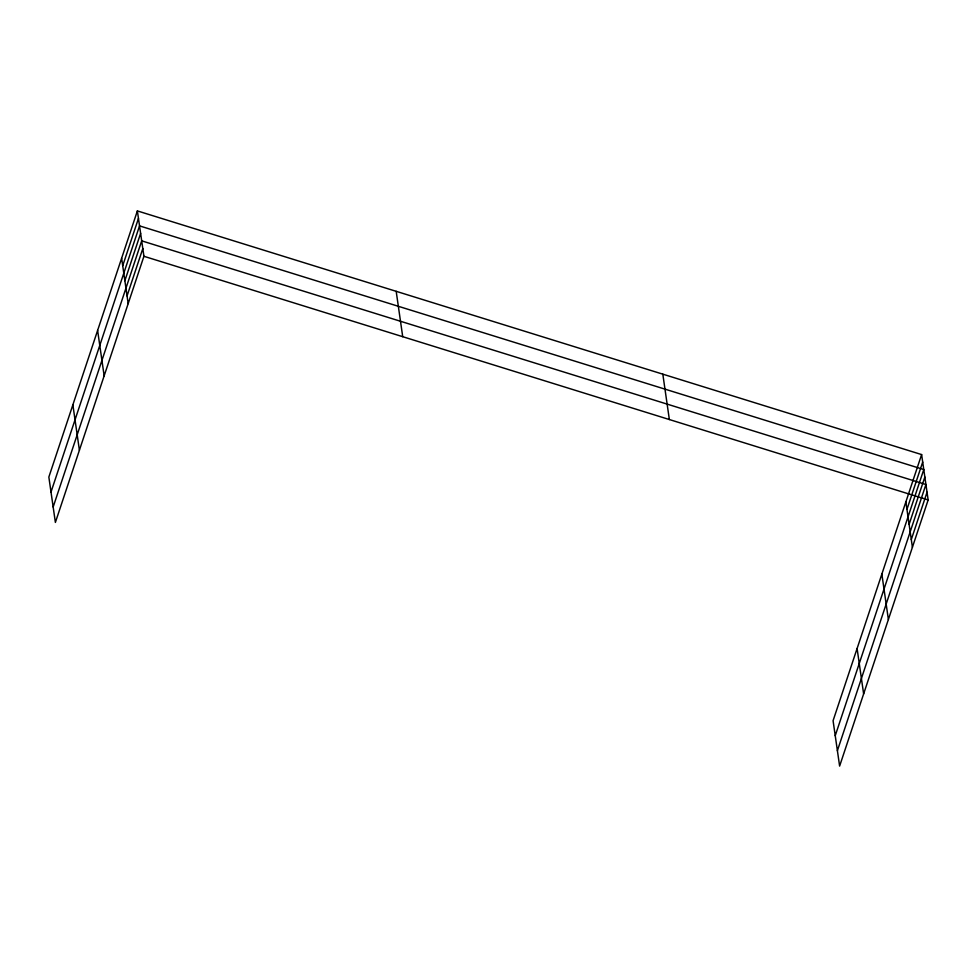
<?xml version="1.0" encoding="UTF-8"?>
<svg xmlns="http://www.w3.org/2000/svg" width="977" height="977" viewBox="0 0 977 977"><rect width="100%" height="100%" fill="white"/><g stroke="black" fill="none" stroke-linecap="round" stroke-linejoin="round"><path stroke-width="1.47" d="M137.378 210.91L48.85 477.057L55.384 522.426L143.924 256.292L137.378 210.91L921.616 454.574L928.15 499.943L839.622 766.09L833.076 720.708L921.616 454.574M122.711 265.732L138.465 218.396M51.012 492.029L139.54 225.882L923.778 469.546L835.237 735.693M124.873 280.704L140.615 233.369M53.161 507.002L141.702 240.855L925.927 484.519L837.399 750.666M127.059 295.909L142.813 248.573M906.949 509.396L922.691 462.06M909.098 524.368L924.853 477.032M911.297 539.56L927.039 492.237M143.924 256.292L928.15 499.943M905.874 501.909L912.408 547.279M881.852 574.11L888.386 619.491M857.098 648.508L863.631 693.878M662.821 374.167L669.355 419.536M396.186 291.317L402.719 336.699M121.636 258.246L128.17 303.615M97.615 330.446L104.148 375.827M72.872 404.844L79.406 450.226"/></g></svg>
